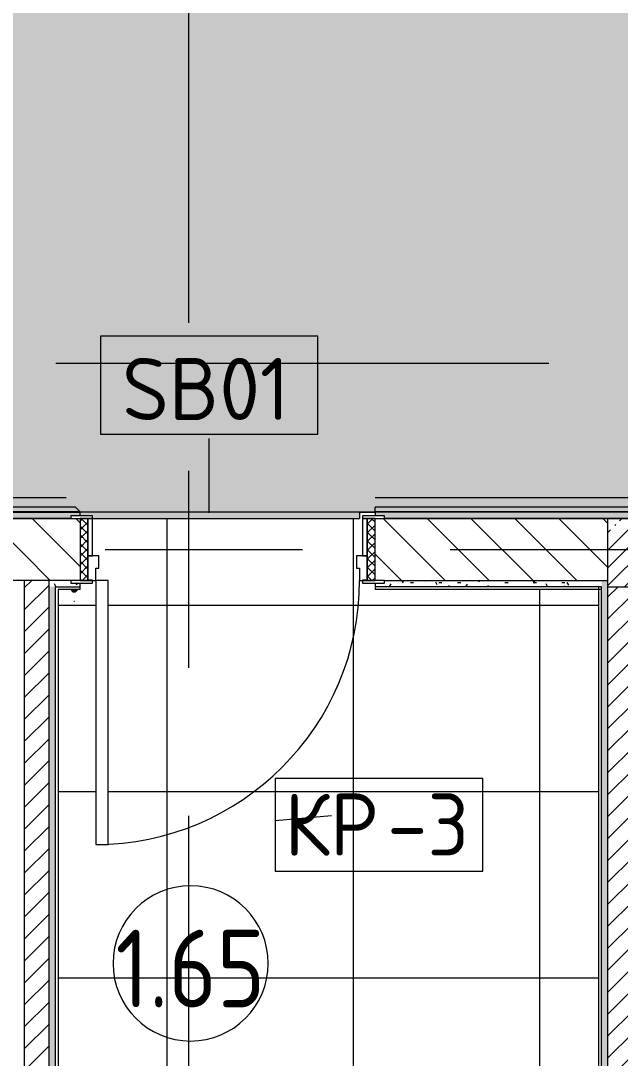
# Model space of a CAD drawing. Header units: millimetres. Extents: x 81671 to 282875, y -8553 to 29000.
# Drawn here: x 92318 to 94250, y 8861 to 12203 of the extents above; entities that cross this region are included whole.
import ezdxf

# ---------------------------------------------------------------- set-up
doc = ezdxf.new("R2010")
doc.units = ezdxf.units.MM
doc.linetypes.add('Осевая', pattern=[3175, 635, -476.25, 1587.5, -476.25])
for name, color, linetype, lineweight in [('A-AREA-IDEN', 7, 'Continuous', 9), ('A-DOOR', 7, 'Continuous', 9), ('A-DOOR-1', 7, 'Continuous', 13), ('A-DOOR-FRAM', 7, 'Continuous', 13), ('A-DOOR-FRAM-1', 7, 'Continuous', 9), ('A-FLOR-HRAL-IDEN', 7, 'Continuous', 9), ('A-FLOR-IDEN', 7, 'Continuous', 9), ('A-FLOR-PATT', 7, 'Continuous', 9), ('A-WALL', 7, 'Continuous', 9), ('I-WALL', 7, 'Continuous', 9), ('Ограждение', 7, 'Continuous', 9), ('Оси-2', 7, 'Осевая', 9), ('Поручни', 7, 'Continuous', 9)]:
    doc.layers.add(name, color=color, linetype=linetype, lineweight=lineweight)
for name, color, linetype, lineweight, true_color in [('A-FLOR-1', 7, 'Continuous', 9, 0x787878), ('A-GENM-3', 5, 'Continuous', 9, 0x0000ff), ('A-GENM-5', 7, 'Continuous', 9, 0xff8040), ('A-WALL-1', 9, 'Continuous', 9, 0x808080), ('A-WALL-FNSH-1', 9, 'Continuous', 9, 0x808080), ('I-WALL-2', 9, 'Continuous', 9, 0x808080)]:
    doc.layers.add(name, color=color, linetype=linetype, lineweight=lineweight, true_color=true_color)
doc.styles.add('GOST Common', font='GOST_Common.ttf', dxfattribs={"width": 0.9, "height": 250})
doc.styles.add('GOST Common_1', font='GOST_Common.ttf', dxfattribs={"height": 200})
pattern_1 = [(45, (0, 0), (-35.35534, 35.35534), [])]
pattern_2 = [(0, (0, 0), (121.92, 30.48), [10.058, -81.382, 10.058, -81.382, -487.68]), (0, (0, 0), (121.92, 30.48), [-182.88, 10.058, -172.822, 10.058, -81.382, -213.36]), (0, (0, 0), (121.92, 30.48), [-457.2, 10.058, -50.902, 10.058, -142.342]), (120, (45.72, 15.24), (-87.356454, 90.345817), [10.058, -81.382, 10.058, -81.382, -487.68]), (120, (45.72, 15.24), (-87.356454, 90.345817), [-182.88, 10.058, -172.822, 10.058, -81.382, -213.36]), (120, (45.72, 15.24), (-87.356454, 90.345817), [-457.2, 10.058, -50.902, 10.058, -142.342]), (240, (60.96, 76.2), (-34.563546, -120.825817), [10.058, -81.382, 10.058, -81.382, -487.68]), (240, (60.96, 76.2), (-34.563546, -120.825817), [-182.88, 10.058, -172.822, 10.058, -81.382, -213.36]), (240, (60.96, 76.2), (-34.563546, -120.825817), [-457.2, 10.058, -50.902, 10.058, -142.342])]

# ---------------------------------------------------------------- blocks, each defined once
blk = doc.blocks.new('110_Дверь_СКБ_1Ст_Внутренняя1 - Д-8 950x2100h_охрана-31784688-План отделки полов с раскладкой материалов 1 этажа в осях 23_1-33')
at = {"layer": 'A-DOOR'}
h = blk.add_hatch(dxfattribs=at)
h.set_pattern_fill('FP_6', color=256, style=0, pattern_type=2)
h.set_pattern_definition([(135, (1826.41, 164.685), (-14.14214, -14.14214), []), (225, (1826.41, 164.685), (14.14214, -14.14214), [])])
h.paths.add_polyline_path([(487.5, 100), (462.5, 100), (462.5, -100), (487.5, -100)])
at = {"layer": 'A-DOOR-FRAM-1'}
h = blk.add_hatch(dxfattribs=at)
h.set_pattern_fill('FP_7', color=256, style=0, pattern_type=2)
h.set_pattern_definition([(45, (-296.384, 164.685), (-14.1421, 14.1421), []), (135, (-296.384, 164.685), (-14.1421, -14.1421), [])])
h.paths.add_polyline_path([(-437.5, 100), (-462.5, 100), (-462.5, -100), (-437.5, -100)])
at = {"layer": 'A-DOOR'}
blk.add_arc((437.5, 100), 850, 90, 180, dxfattribs=at)
at = {"layer": 'A-DOOR-1'}
for p, q in [((437.5, 950), (397.5, 950)), ((397.5, 950), (397.5, 100)), ((437.5, 100), (437.5, 950)), ((397.5, 100), (437.5, 100))]:
    blk.add_line(p, q, dxfattribs=at)
at = {"layer": 'A-DOOR-FRAM'}
for p, q in [((-422.5, 108), (-492.5, 108)), ((-492.5, 108), (-492.5, 100)), ((-422.5, 100), (-422.5, 108)), ((517.5, 108), (447.5, 108)), ((447.5, 108), (447.5, 100)), ((517.5, 100), (517.5, 108)), ((-492.5, 100), (-422.5, 100)), ((-437.5, 100), (-462.5, 100)), ((-462.5, 100), (-462.5, -100)), ((-412.5, 100), (-437.5, 100)), ((-437.5, 100), (-437.5, 20)), ((-437.5, -100), (-437.5, 100)), ((-422.5, 100), (-437.5, 100)), ((-437.5, 100), (-437.5, 99)), ((-437.5, 99), (-422.5, 99)), ((-422.5, 99), (-422.5, 100)), ((-412.5, 60), (-412.5, 100)), ((437.5, 100), (437.5, 60)), ((462.5, 100), (437.5, 100)), ((462.5, 100), (447.5, 100)), ((447.5, 100), (447.5, 99)), ((447.5, 100), (517.5, 100)), ((447.5, 99), (462.5, 99)), ((462.5, 20), (462.5, 100)), ((487.5, 100), (462.5, 100)), ((462.5, 100), (462.5, -100)), ((462.5, 99), (462.5, 100)), ((487.5, -100), (487.5, 100)), ((-402.5, 60), (-412.5, 60)), ((-402.5, 20), (-402.5, 60)), ((437.5, 60), (427.5, 60)), ((427.5, 60), (427.5, 20)), ((-437.5, 20), (-402.5, 20)), ((-422.5, 20), (-437.5, 20)), ((-437.5, 20), (-437.5, -100)), ((-422.5, -100), (-422.5, 20)), ((427.5, 20), (462.5, 20)), ((462.5, 20), (447.5, 20)), ((447.5, 20), (447.5, -100)), ((462.5, -100), (462.5, 20)), ((-422.5, -100), (-492.5, -100)), ((-492.5, -100), (-492.5, -108)), ((-462.5, -100), (-437.5, -100)), ((-437.5, -100), (-422.5, -100)), ((-422.5, -108), (-422.5, -100)), ((447.5, -100), (462.5, -100)), ((517.5, -100), (447.5, -100)), ((447.5, -100), (447.5, -108)), ((462.5, -100), (487.5, -100)), ((517.5, -108), (517.5, -100)), ((-492.5, -108), (-422.5, -108)), ((447.5, -108), (517.5, -108))]:
    blk.add_line(p, q, dxfattribs=at)
blk = doc.blocks.new('Плинтус - Плинтус светлый _сад_-33476960-План отделки полов с раскладкой материалов 1 этажа в осях 23_1-33')
at = {"layer": 'A-GENM-3'}
blk.add_hatch(color=256, dxfattribs=at).paths.add_polyline_path([(1100, 0), (0, 0), (15, -15), (1100, -15)])
for p, q in [((0, 0), (1100, 0)), ((0, 0), (15, -15)), ((15, -15), (1100, -15)), ((1100, 0), (1100, -15)), ((45, -45), (1100, -45))]:
    blk.add_line(p, q, dxfattribs=at)
blk = doc.blocks.new('Плинтус - Плинтус светлый _сад_-33476958-План отделки полов с раскладкой материалов 1 этажа в осях 23_1-33')
at = {"layer": 'A-GENM-3'}
blk.add_hatch(color=256, dxfattribs=at).paths.add_polyline_path([(3938, 0), (0, 0), (15, -15), (3938, -15)])
for p, q in [((0, 0), (3938, 0)), ((0, 0), (15, -15)), ((15, -15), (3938, -15)), ((3938, 0), (3938, -15)), ((45, -45), (3938, -45))]:
    blk.add_line(p, q, dxfattribs=at)
blk = doc.blocks.new('Плинтус - Плинтус керамогранит бежевый-33423916-План отделки полов с раскладкой материалов 1 этажа в осях 23_1-33')
at = {"layer": 'A-GENM-5'}
blk.add_hatch(color=256, dxfattribs=at).paths.add_polyline_path([(23.2, -15), (30.2, -8), (8, -8), (15, -15)])
for p, q in [((8, -8), (15, -15)), ((15, -15), (23.2, -15)), ((23.2, -15), (30.2, -8)), ((18.1, -45), (20.1, -45))]:
    blk.add_line(p, q, dxfattribs=at)
blk = doc.blocks.new('Ограждение - Ограждение-33477144-План отделки полов с раскладкой материалов 1 этажа в осях 23_1-33')
at = {"layer": 'Ограждение'}
blk.add_hatch(color=256, dxfattribs=at).paths.add_polyline_path([(93410, 10600), (93410, 10620), (92510, 10620), (92510, 10608), (92550, 10608), (92550, 10600), (93145, 10600)])
at = {"layer": 'Поручни'}
for p, q in [((93410, 10620), (92510, 10620)), ((92550, 10600), (93410, 10600)), ((93410, 10620), (93410, 10600))]:
    blk.add_line(p, q, dxfattribs=at)
blk = doc.blocks.new('Марка_Помещения - Номер-25198446-План отделки полов с раскладкой материалов 1 этажа в осях 23_1-33')
at = {"layer": 'A-AREA-IDEN'}
for start, end in [(360, 180), (180, 360)]:
    blk.add_arc((0, 0), 2.5, start, end, dxfattribs=at)
blk = doc.blocks.new('М_перекрытий_ЭП - Типоразмер-25383776-План отделки полов с раскладкой материалов 1 этажа в осях 23_1-33')
at = {"layer": 'A-FLOR-IDEN'}
for p, q in [((3.352, 1.578), (-3.336, 1.578)), ((-3.336, 1.578), (-3.336, -1.406)), ((3.352, -1.406), (3.352, 1.578)), ((-3.336, -1.406), (3.352, -1.406))]:
    blk.add_line(p, q, dxfattribs=at)
blk = doc.blocks.new('М_ограждение1 - Типоразмер-32868623-План отделки полов с раскладкой материалов 1 этажа в осях 23_1-33')
at = {"layer": 'A-FLOR-HRAL-IDEN'}
for p, q in [((3.352, 1.797), (-3.648, 1.797)), ((-3.648, 1.797), (-3.648, -1.359)), ((3.352, -1.359), (3.352, 1.797)), ((-3.648, -1.359), (3.352, -1.359))]:
    blk.add_line(p, q, dxfattribs=at)

msp = doc.modelspace()

# ---------------------------------------------------------------- hatches: boundary and pattern name
at = {"layer": 'A-FLOR-PATT'}
h = msp.add_hatch(color=256, dxfattribs=at)
h.paths.add_polyline_path([(87470, 10443), (87470, 10480), (87510, 10480), (87510, 10620), (89973.6, 10620), (89973.6, 11602.3), (90080.5, 11600.7), (90186.5, 11587.7), (90290.6, 11563.5), (90391.4, 11528.3), (90488, 11482.6), (90579.1, 11426.8), (90663.8, 11361.6), (90741, 11287.8), (90809.9, 11206.2), (90872.5, 11112.2), (90920, 11022.3), (90959.3, 10924), (90988.2, 10821.2), (91026.3, 10869.8), (91071.5, 10911.8), (91122.8, 10946.2), (91178.8, 10972.3), (91238.2, 10989.2), (91285, 10994.9), (91285, 11000), (91335, 11000), (91335, 10995.4), (91361.3, 10994.4), (91361.3, 10620), (97399, 10621), (97399, 11340), (98522.6, 11340), (98522.6, 11360), (98519.6, 11360), (98519.6, 11410), (98559.6, 11410), (98559.6, 11360), (98579.6, 11360), (98579.6, 11370), (98679.6, 11370), (98679.6, 11340), (98720, 11341), (98720, 11408.4), (98716.8, 11408.4), (98716.8, 11429.5), (98702.2, 11429.5), (98702.2, 13209.5), (98720, 13209.5), (98720, 13218.4), (98716.8, 13218.4), (98716.8, 13308.4), (98720, 13308.4), (98720, 13380), (98700, 13380), (98700, 13220), (98679.6, 13220), (98679.6, 13170), (98579.6, 13170), (98579.6, 13180), (98559.6, 13180), (98559.6, 13130), (98519.6, 13130), (98519.6, 13180), (98522.6, 13180), (98522.6, 13220), (98480, 13220), (98480, 13222.2), (98450, 13222.2), (98450, 12800), (98410, 12800), (98410, 13222.2), (97984.8, 13222.2), (97984.8, 11507.1), (98534.8, 11507.1), (98534.8, 11457.1), (97934.8, 11457.1), (97934.8, 13272.2), (98410, 13272.2), (98410, 13364), (97470, 13364), (97470, 12800), (97430, 12800), (97430, 13364), (96450, 13364), (96450, 13379), (96396.8, 13379), (96396.8, 13007.2), (96375, 13005.5), (96375, 13000), (96325, 13000), (96325, 13006.8), (96274.3, 13013.3), (96215.2, 13030.6), (96159.5, 13056.8), (96108.6, 13091.3), (96063.7, 13133.3), (96025.8, 13181.8), (95996.5, 13078.5), (95958.3, 12982.9), (95909.3, 12889.9), (95850.7, 12802.6), (95783.2, 12721.9), (95707.6, 12648.9), (95624.7, 12584.2), (95535.4, 12528.7), (95440.8, 12482.8), (95341.8, 12447.2), (95239.7, 12422.3), (95135.5, 12408.3), (95030.4, 12405.3), (95030.4, 13379), (94455, 13380), (94455, 13392), (94440, 13392), (94440, 12940), (93070, 12940), (93070, 13392), (93055, 13392), (93055, 13380), (92231.3, 13379), (92231.3, 12500.6), (92128.1, 12502), (92025.8, 12515.3), (91925.8, 12540.3), (91829.2, 12576.7), (91737.5, 12623.9), (91651.6, 12681.5), (91573.4, 12748.2), (91503.1, 12823.7), (91442, 12906.8), (91386.9, 13005.6), (91348.2, 13098.5), (91320.2, 13194.6), (91303.2, 13291.7), (91297.3, 13376.3), (91285, 13364), (89360, 13364), (89360, 13379), (89343.8, 13379), (89339.1, 13297), (89321.3, 13195.4), (89292, 13096.5), (89251.5, 13001.7), (89200.3, 12912.1), (89139.2, 12829), (89068.9, 12753.5), (88990.4, 12686.6), (88904.8, 12629.2), (88813.1, 12581.9), (88716.5, 12545.6), (88616.5, 12520.6), (88514.2, 12507.3), (88411, 12505.8), (88411, 13364), (87590, 13364), (87590, 12800), (87550, 12800), (87550, 13364), (86708.4, 13364), (86708.4, 12800), (86668.4, 12800), (86668.4, 13364), (86090, 13364), (86090, 13379), (86083.8, 13379.8), (86079.1, 13297), (86061.3, 13195.4), (86032, 13096.5), (85991.5, 13001.7), (85940.3, 12912.1), (85879.2, 12829), (85808.9, 12753.5), (85730.4, 12686.6), (85644.8, 12629.2), (85553.1, 12581.9), (85456.5, 12545.6), (85356.5, 12520.6), (85254.2, 12507.3), (85151, 12505.8), (85151, 13380), (85140, 13379), (85125, 13364), (84960.7, 13364), (84960.7, 11586), (84976, 11586), (84990, 11571), (84990, 11570), (84991, 10620), (85410, 10620), (85410, 10600), (85460, 10600), (85460, 10500), (85450, 10500), (85450, 10480), (85500, 10480), (85500, 10443), (87151.5, 10443)])
h.paths.add_polyline_path([(85410, 10460), (85420, 10460), (85420, 10500), (85410, 10500)])
h.paths.add_polyline_path([(91213.8, 10620), (91271.3, 10620), (91271.3, 10903.7), (91213.8, 10889.2), (91160.2, 10863.9), (91112.6, 10828.7), (91071.5, 10783), (91042, 10734.2), (91021.8, 10678.5), (91012.7, 10620), (91185, 10620)])
h.paths.add_polyline_path([(90894.2, 10620), (90922.1, 10620), (90912.2, 10734.2), (90894.2, 10827.1), (90862.7, 10926.8), (90819.3, 11023.2), (90762.3, 11117.6), (90703, 11195.5), (90630.4, 11270.8), (90549.7, 11337.4), (90461.8, 11394.2), (90368, 11440.6), (90269.5, 11475.9), (90167.6, 11499.6), (90063.6, 11511.5), (90063.6, 11500), (90085, 11499.6), (90085, 10620), (90481.2, 10620)])
h.paths.add_polyline_path([(84991, 10621), (84991, 10622.1), (84991, 11571), (85006, 11571), (85006, 10636), (85395, 10636), (85409.6, 10621), (85006, 10621)])
h.paths.add_polyline_path([(97398, 11341), (97413, 11356), (98478, 11356), (98478, 11341), (97399, 11341)])
h.paths.add_polyline_path([(93460, 10621), (93460, 10636), (97383, 10636), (97383, 11341), (97398, 11340), (97397.4, 10621), (93810.9, 10621)])
h.paths.add_polyline_path([(92510, 10621), (91410, 10621), (91410, 10636), (92495, 10636)])
h.paths.add_polyline_path([(89815.3, 10621), (89359, 10621), (89359, 10636), (89945, 10636), (89960, 10621)])
h.paths.add_polyline_path([(95120.4, 12497.4), (95222.2, 12510.6), (95321.9, 12535.3), (95418.1, 12571.1), (95509.7, 12617.5), (95595.4, 12674.1), (95674.2, 12740), (95745, 12814.4), (95808.8, 12899.5), (95859.1, 12984.7), (95901.6, 13080.5), (95933, 13181.8), (95951.6, 13277.1), (95959.7, 13379), (95125, 13379), (95125, 12500), (95120.4, 12500)])
h.paths.add_polyline_path([(92141.3, 12591.3), (92141.3, 13379), (91388.3, 13379), (91394, 13291.7), (91414, 13190.1), (91447.2, 13091.2), (91486.8, 13007), (91540.9, 12921.7), (91605.3, 12843.8), (91678.9, 12774.6), (91760.7, 12715.2), (91849.2, 12666.5), (91943.1, 12629.2), (92041, 12604.1), (92128.1, 12593)])
h.paths.add_polyline_path([(88501, 12596.6), (88601.3, 12609.3), (88699.2, 12634.5), (88793.1, 12671.8), (88881.6, 12720.5), (88963.4, 12779.9), (89037, 12849.1), (89101.4, 12927), (89155.5, 13012.3), (89200.3, 13109.3), (89229.7, 13199.9), (89248.7, 13299.1), (89253.7, 13379), (88501, 13379), (88501, 12609.3)])
h.paths.add_polyline_path([(85241, 12596.6), (85341.3, 12609.3), (85439.2, 12634.5), (85533.1, 12671.8), (85621.6, 12720.5), (85703.4, 12779.9), (85777, 12849.1), (85841.4, 12927), (85895.5, 13012.3), (85940.3, 13109.3), (85969.7, 13199.9), (85988.7, 13299.1), (85993.7, 13379), (85241, 13379), (85241, 12609.3)])
h.paths.add_polyline_path([(94390, 12990), (94390, 13530), (93120, 13530), (93120, 12990), (93810.9, 12990)])
h.paths.add_polyline_path([(96305, 13099.1), (96305, 13379), (96050.8, 13379), (96060.1, 13322), (96080.3, 13267.4), (96110.6, 13217.6), (96149.7, 13174.5), (96196.3, 13139.5), (96248.7, 13114.1), (96274.3, 13107.3)])
h.paths.add_polyline_path([(98579.6, 13210), (98579.6, 13220), (98539.6, 13220), (98539.6, 13210)])
h.paths.add_polyline_path([(98480, 13272.2), (98480, 13364), (98450, 13364), (98450, 13272.2), (98472.5, 13272.2)])
h.paths.add_polyline_path([(94480, 13364), (94480, 13379), (95000, 13379), (94985, 13364)])
h.paths.add_polyline_path([(92983.7, 13364), (92250, 13364), (92250, 13379), (93030, 13379), (93015, 13364)])
h.paths.add_polyline_path([(98480, 13379), (98480, 13380), (98472.5, 13379)])
h = msp.add_hatch(dxfattribs=at)
h.set_pattern_fill('FP_70', color=256, style=0, pattern_type=2)
h.set_pattern_definition([(270, (93390, 7920), (600, 4e-14), []), (0, (93390, 7920), (0, 600), [])])
h.paths.add_polyline_path([(92560, 10400), (92600, 10400), (92600, 9550), (92560, 9550), (92560, 10392.6)])
h.paths.add_polyline_path([(93410, 6600), (93410, 6612), (93370, 6612), (93370, 6620), (93360, 6620), (93360, 6660), (93350, 6660), (93350, 6700), (93370, 6700), (93370, 6708), (93410, 6708), (93410.1, 6729), (93654.8, 6729), (93654.8, 6756.2), (93756.4, 6729), (94181, 6729), (94181, 10371), (93460, 10371), (93460, 10392), (93420, 10392), (93420, 10400), (93410, 10400), (93410, 10440), (93400, 10440), (93400, 10480), (93420, 10480), (93420, 10608), (93460, 10608), (93460, 10620), (93410, 10620), (93410, 10600), (92550, 10600), (92550, 10480), (92570, 10480), (92570, 10440), (92560, 10440), (92560, 10400), (92550, 10400), (92550, 10392), (92510, 10392), (92509.9, 10371), (92502, 10371), (92495, 10364), (92486.8, 10364), (92479, 10371), (92439, 10371), (92439, 6729), (92460, 6729), (92460, 6721), (92471.8, 6720), (92471.8, 6708), (92500, 6708), (92500, 6700), (92520, 6700), (92520, 6660), (92510, 6660), (92510, 6620), (93360, 6619), (93360, 6600)])
h.paths.add_polyline_path([(93125.2, 6683.8), (92990, 6720), (93125.2, 6756.2), (93125.2, 6692.7)])
h.paths.add_polyline_path([(93410, 6984.8), (93353.8, 6984.8), (93390, 7120), (93426.2, 6984.8), (93413.6, 6984.8)])
at = {"layer": 'I-WALL'}
h = msp.add_hatch(dxfattribs=at)
h.set_pattern_fill('FP_4', color=256, style=0, pattern_type=2)
h.set_pattern_definition([(135, (0, 0), (-70.71068, -70.71068), [])])
h.paths.add_polyline_path([(107130, 10400), (107129.8, 10600), (105095, 10600), (105095, 10400), (107129.8, 10400)])
h.paths.add_polyline_path([(103645, 10400), (103645, 10600), (101610, 10600), (101610, 10400), (103615, 10400)])
h.paths.add_polyline_path([(94210, 10400), (94210, 10600), (93460, 10600), (93460, 10400), (93810.9, 10400)])
h.paths.add_polyline_path([(92479, 10400), (92510, 10400), (92510, 10600), (91385, 10600), (91385, 10400), (92410, 10400)])
h.paths.add_polyline_path([(89930, 10400), (89985, 10400), (89985, 10600), (89610, 10600), (89610, 10400), (89815.3, 10400)])
h = msp.add_hatch(dxfattribs=at)
h.set_pattern_fill('FP_2', color=256, style=0, pattern_type=2)
h.set_pattern_definition([(45, (0, 0), (-57.024626, 57.024626), []), (45, (57.025, 0), (-57.024626, 57.024626), [100.806, -20.161, 3.353, -16.808])])
h.paths.add_polyline_path([(101610, 10380), (101610, 10600), (94210, 10600), (94210, 10380), (101136.3, 10380)])
h = msp.add_hatch(dxfattribs=at)
h.set_pattern_fill('FP_3', color=256, style=0, pattern_type=2)
h.set_pattern_definition(pattern_1)
h.paths.add_polyline_path([(92410, 6700), (92410, 10400), (92330, 10400), (92330, 6700)])
h = msp.add_hatch(dxfattribs=at)
h.set_pattern_fill('FP_3', color=256, style=0, pattern_type=2)
h.set_pattern_definition(pattern_1)
h.paths.add_polyline_path([(94290, 5400), (94290, 10380), (94210, 10380), (94210, 5400)])
at = {"layer": 'I-WALL-2'}
h = msp.add_hatch(dxfattribs=at)
h.set_pattern_fill('FP_64', color=256, style=0, pattern_type=2)
h.set_pattern_definition(pattern_2)
h.paths.add_polyline_path([(97399, 10600), (97398, 10620), (93460, 10620), (93460, 10608), (93490, 10608), (93490, 10600), (95142.8, 10600)])
h.paths.add_polyline_path([(92479, 10600), (92480, 10600), (92480, 10608), (92510, 10608), (92510, 10620), (91410, 10620), (91410, 10608), (91440, 10608), (91440, 10600), (91813.1, 10600)])
h.paths.add_polyline_path([(89930, 10600), (89930, 10600), (89930, 10608), (89960, 10608), (89960, 10620), (89359, 10620), (89359, 10600), (89815.3, 10600)])
h = msp.add_hatch(dxfattribs=at)
h.set_pattern_fill('FP_64', color=256, style=0, pattern_type=2)
h.set_pattern_definition(pattern_2)
h.paths.add_polyline_path([(92480, 10380), (92510, 10380), (92510, 10392), (92480, 10392.5), (92479, 10400), (92410, 10400), (92410, 10380), (92479, 10380)])
h.paths.add_polyline_path([(94190, 10380), (94189.5, 10400), (93490, 10399.2), (93490, 10392), (93460, 10392), (93460, 10380), (94189.5, 10380)])
h = msp.add_hatch(dxfattribs=at)
h.set_pattern_fill('FP_64', color=256, style=0, pattern_type=2)
h.set_pattern_definition(pattern_2)
h.paths.add_polyline_path([(94210, 6720), (94210, 10400), (94190, 10400), (94190, 6720)])
h = msp.add_hatch(dxfattribs=at)
h.set_pattern_fill('FP_64', color=256, style=0, pattern_type=2)
h.set_pattern_definition(pattern_2)
h.paths.add_polyline_path([(92430, 6700), (92430, 10380), (92410, 10380), (92410, 6700)])

# ---------------------------------------------------------------- linework, layer by layer
at = {"layer": 'A-FLOR-1'}
for p, q in [((93460, 10620), (93410, 10620)), ((93410, 10620), (93460, 10620))]:
    msp.add_line(p, q, dxfattribs=at)
at = {"layer": 'A-FLOR-HRAL-IDEN'}
msp.add_line((92925.6, 10617.7), (92925.6, 10857.6), dxfattribs=at)
at = {"layer": 'A-FLOR-IDEN'}
msp.add_line((93319.4, 9642.6), (93138.2, 9626.4), dxfattribs=at)
at = {"layer": 'A-WALL'}
for p, q in [((91410, 10620), (92510, 10620)), ((97399, 10620), (93460, 10620)), ((94210, 10400), (94210, 10600))]:
    msp.add_line(p, q, dxfattribs=at)
at = {"layer": 'A-WALL-1'}
for p, q in [((92479, 10600), (91440, 10600)), ((91440, 10600), (92479, 10600)), ((92510, 10608), (92510, 10620)), ((93460, 10620), (93460, 10608)), ((103615, 10600), (93490, 10600)), ((93490, 10600), (97419, 10600)), ((92479, 10400), (91440, 10400)), ((92330, 10400), (92330, 6700)), ((92410, 6700), (92410, 10400)), ((93490, 10400), (94210, 10400)), ((94210, 6700), (94210, 10400)), ((92510, 10380), (92510, 10392)), ((93460, 10392), (93460, 10380)), ((94210, 10380), (101610, 10380))]:
    msp.add_line(p, q, dxfattribs=at)
at = {"layer": 'A-WALL-FNSH-1'}
for p, q in [((92510, 10621), (91385, 10621)), ((92510, 10620), (92510, 10621)), ((97398, 10621), (93460, 10621)), ((93460, 10621), (93460, 10620))]:
    msp.add_line(p, q, dxfattribs=at)
at = {"layer": 'I-WALL'}
for p, q in [((92430, 10380), (92510, 10380)), ((92430, 6720), (92430, 10380)), ((92510, 10371), (92439, 10371)), ((92439, 10371), (92439, 6720)), ((92510, 10371), (92510, 10380)), ((93460, 10380), (93460, 10371)), ((94190, 10380), (93460, 10380)), ((94189.5, 10371), (93460, 10371)), ((94181, 6720.5), (94181, 10380)), ((94189.5, 10371), (94189.5, 10380)), ((94190, 6720), (94190, 10380))]:
    msp.add_line(p, q, dxfattribs=at)
at = {"layer": 'Оси-2'}
for p, q in [((92860, 593.7), (92860, 19415.1)), ((84970.8, 11100), (120319, 11100)), ((86240.8, 10500), (120319, 10500))]:
    msp.add_line(p, q, dxfattribs=at)

# ---------------------------------------------------------------- block references
at = {"layer": 'A-AREA-IDEN', "xscale": 99.99999999999993, "yscale": 99.99999999999993, "zscale": 99.99999999999993}
msp.add_blockref('Марка_Помещения - Номер-25198446-План отделки полов с раскладкой материалов 1 этажа в осях 23_1-33', (92865.8, 9166.7), dxfattribs=at)
at = {"layer": 'A-DOOR', "rotation": 180}
msp.add_blockref('110_Дверь_СКБ_1Ст_Внутренняя1 - Д-8 950x2100h_охрана-31784688-План отделки полов с раскладкой материалов 1 этажа в осях 23_1-33', (92997.5, 10500), dxfattribs=at)
at = {"layer": 'A-FLOR-HRAL-IDEN', "xscale": 99.99999999999993, "yscale": 99.99999999999993, "zscale": 99.99999999999993}
msp.add_blockref('М_ограждение1 - Типоразмер-32868623-План отделки полов с раскладкой материалов 1 этажа в осях 23_1-33', (92940.4, 11007.4), dxfattribs=at)
at = {"layer": 'A-FLOR-IDEN', "xscale": 99.99999999999993, "yscale": 99.99999999999993, "zscale": 99.99999999999993}
msp.add_blockref('М_перекрытий_ЭП - Типоразмер-25383776-План отделки полов с раскладкой материалов 1 этажа в осях 23_1-33', (93471.8, 9604.2), dxfattribs=at)
at = {"layer": 'A-GENM-3', "rotation": 180}
for name, p in [('Плинтус - Плинтус светлый _сад_-33476960-План отделки полов с раскладкой материалов 1 этажа в осях 23_1-33', (92510, 10621)), ('Плинтус - Плинтус светлый _сад_-33476958-План отделки полов с раскладкой материалов 1 этажа в осях 23_1-33', (97398, 10621))]:
    msp.add_blockref(name, p, dxfattribs=at)
at = {"layer": 'A-GENM-5'}
msp.add_blockref('Плинтус - Плинтус керамогранит бежевый-33423916-План отделки полов с раскладкой материалов 1 этажа в осях 23_1-33', (92471.8, 10379), dxfattribs=at)
at = {"layer": 'Поручни'}
msp.add_blockref('Ограждение - Ограждение-33477144-План отделки полов с раскладкой материалов 1 этажа в осях 23_1-33', (0, 0), dxfattribs=at)

# ---------------------------------------------------------------- texts
at = {"layer": 'A-AREA-IDEN', "insert": (92623.9, 9275.2), "char_height": 250, "width": 606.076, "attachment_point": 1, "style": 'GOST Common'}
msp.add_mtext('1.65', dxfattribs=at)
at = {"layer": 'A-FLOR-HRAL-IDEN', "insert": (92645.1, 11117.2), "char_height": 200, "width": 697.468, "attachment_point": 1, "style": 'GOST Common_1'}
msp.add_mtext('SB01', dxfattribs=at)
at = {"layer": 'A-FLOR-IDEN', "char_height": 200, "attachment_point": 1, "style": 'GOST Common_1'}
for s, insert, width in [('КР', (93168.2, 9714), 400.844), ('-3', (93498.9, 9714), 344.726)]:
    msp.add_mtext(s, dxfattribs=dict(at, insert=insert, width=width))

doc.saveas('drawing.dxf')
